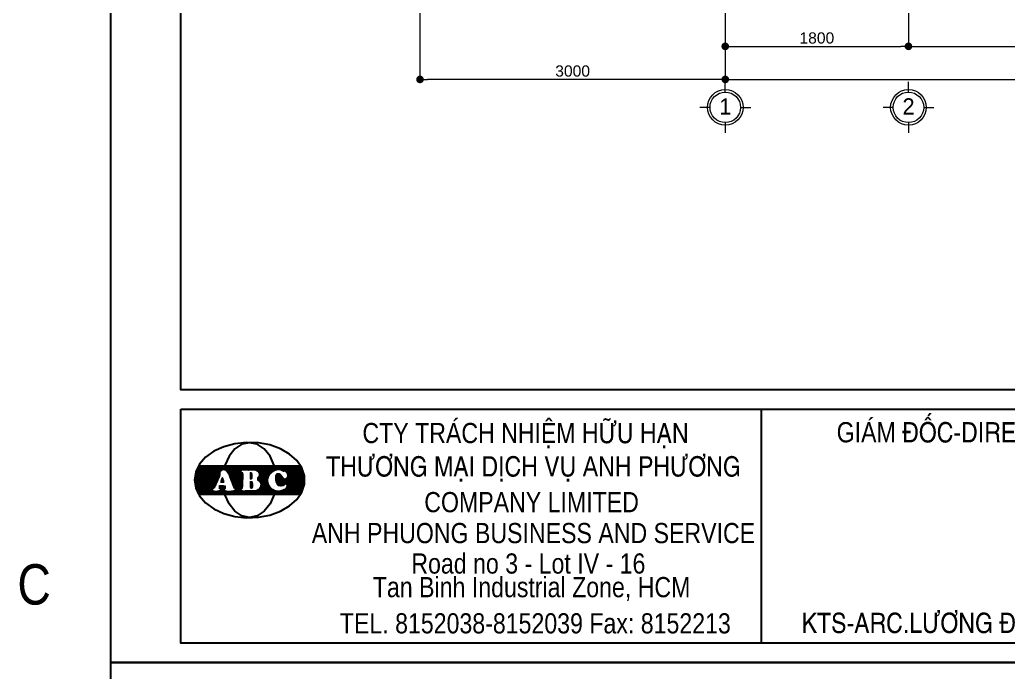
# Model space of a CAD drawing. Header units: millimetres. Extents: x -257631 to 60726, y -119421 to -4977.
# Drawn here: x -257631 to -238203, y -43315 to -30483 of the extents above; entities that cross this region are included whole.
import ezdxf
from ezdxf.enums import TextEntityAlignment as Align

# ---------------------------------------------------------------- set-up
doc = ezdxf.new("R2010")
doc.units = ezdxf.units.MM
doc.header["$LTSCALE"] = 400
doc.header["$MEASUREMENT"] = 0
doc.header["$PDMODE"] = 35
for name, color, linetype in [('DIM', 144, 'Continuous'), ('HACTH', 8, 'Continuous'), ('KHUNG', 5, 'Continuous'), ('net 2', 7, 'Continuous'), ('THAY', 7, 'Continuous'), ('VTH-TRUC', 1, 'Continuous')]:
    doc.layers.add(name, color=color, linetype=linetype)
doc.styles.add('100_tieude', font='VAVOB.TTF', dxfattribs={"height": 500})
doc.styles.add('VNI-AVO', font='vhelven.ttf', dxfattribs={"height": 220})
doc.styles.add('VNI-HEL-CON', font='vhelvcn.ttf')
doc.dimstyles.new('style-50', dxfattribs={"dimscale": 0, "dimtxt": 2.3, "dimasz": 150, "dimexe": 50, "dimexo": 50, "dimgap": 50, "dimtad": 1, "dimdec": 0, "dimlfac": 0.5, "dimzin": 9, "dimtxsty": 'VNI-AVO', "dimblk": 'DOT', "dimcen": 0, "dimdle": 150, "dimclrd": 146, "dimclre": 146, "dimclrt": 7, "dimadec": 0, "dimazin": 0, "dimtfac": 1, "dimtdec": 0, "dimtix": 1, "dimtmove": 2, "dimatfit": 3, "dimfxl": 0, "dimlwd": 13, "dimlwe": 13, "dimarcsym": 0})

# ---------------------------------------------------------------- blocks, each defined once
blk = doc.blocks.new('TRUC')
at = {"layer": 'KHUNG', "lineweight": 20}
blk.add_circle((0, -500), 300, dxfattribs=at)
at = {"layer": 'VTH-TRUC', "color": 2, "lineweight": 20}
for p, q in [((0, -200), (0, 0)), ((-300, -500), (-500, -500)), ((300, -500), (500, -500)), ((0, -800), (0, -1000))]:
    blk.add_line(p, q, dxfattribs=at)
blk.add_circle((0, -500), 350, dxfattribs=at)
at = {"layer": 'VTH-TRUC', "color": 7, "style": '100_tieude'}
blk.add_attdef('A', text='', height=320, dxfattribs=at).set_placement((2, -482), align=Align.MIDDLE_CENTER)
blk = doc.blocks.new('_Dot')
at = {"color": 0, "linetype": 'ByBlock', "lineweight": -2}
blk.add_line((-0.5, 0), (-1, 0), dxfattribs=at)
at = {"color": 0, "linetype": 'ByBlock', "lineweight": 100, "const_width": 0.5}
blk.add_lwpolyline([(-0.25, 0, 1), (0.25, 0, 1)], format="xyb", close=True, dxfattribs=at)
blk = doc.blocks.new('*D33')
at = {"layer": 'Defpoints', "color": 0}
for p in [(-21383, 109083), (-15383, 109133), (-21383, 107033)]:
    blk.add_point(p, dxfattribs=at)
at = {"layer": 'DIM', "color": 146, "lineweight": 13}
for p, q in [((-21383, 109033), (-21383, 106983)), ((-15383, 109083), (-15383, 106983)), ((-15533, 107033), (-21233, 107033))]:
    blk.add_line(p, q, dxfattribs=at)
at = {"layer": 'DIM', "color": 146, "lineweight": 13, "xscale": 150, "yscale": 150, "zscale": 150}
for p, rotation in [((-21383, 107033), 179.9999999999899), ((-15383, 107033), 359.9999999999899)]:
    blk.add_blockref('_Dot', p, dxfattribs=dict(at, rotation=rotation))
at = {"layer": 'DIM', "color": 7, "insert": (-18383, 107197), "char_height": 220, "attachment_point": 5, "style": 'VNI-AVO'}
blk.add_mtext('3000', dxfattribs=at)
blk = doc.blocks.new('*D31')
at = {"layer": 'Defpoints', "color": 0}
for p in [(-15383, 109133), (16617, 109134), (16617, 107033)]:
    blk.add_point(p, dxfattribs=at)
at = {"layer": 'DIM', "color": 146, "lineweight": 13}
for p, q in [((-15383, 109083), (-15383, 106983)), ((16617, 109084), (16617, 106983)), ((-15233, 107033), (16467, 107033))]:
    blk.add_line(p, q, dxfattribs=at)
at = {"layer": 'DIM', "color": 146, "lineweight": 13, "xscale": 150, "yscale": 150, "zscale": 150}
for p, rotation in [((-15383, 107033), 179.9999999999899), ((16617, 107033), 359.9999999999899)]:
    blk.add_blockref('_Dot', p, dxfattribs=dict(at, rotation=rotation))
at = {"layer": 'DIM', "color": 7, "insert": (617, 107197), "char_height": 220, "attachment_point": 5, "style": 'VNI-AVO'}
blk.add_mtext('16000', dxfattribs=at)
blk = doc.blocks.new('*D28')
at = {"layer": 'Defpoints', "color": 0}
for p in [(-11783, 109133), (-2583, 109083), (-2583, 107683)]:
    blk.add_point(p, dxfattribs=at)
at = {"layer": 'DIM', "color": 146, "lineweight": 13}
for p, q in [((-11783, 109083), (-11783, 107633)), ((-2583, 109033), (-2583, 107633)), ((-11633, 107683), (-2733, 107683))]:
    blk.add_line(p, q, dxfattribs=at)
at = {"layer": 'DIM', "color": 146, "lineweight": 13, "xscale": 150, "yscale": 150, "zscale": 150}
for p, rotation in [((-11783, 107683), 179.9999999999899), ((-2583, 107683), 359.9999999999899)]:
    blk.add_blockref('_Dot', p, dxfattribs=dict(at, rotation=rotation))
at = {"layer": 'DIM', "color": 7, "insert": (-7183, 107847), "char_height": 220, "attachment_point": 5, "style": 'VNI-AVO'}
blk.add_mtext('4600', dxfattribs=at)
blk = doc.blocks.new('*D26')
at = {"layer": 'Defpoints', "color": 0}
for p in [(-15383, 109133), (-11783, 109133), (-11783, 107683)]:
    blk.add_point(p, dxfattribs=at)
at = {"layer": 'DIM', "color": 146, "lineweight": 13}
for p, q in [((-15383, 109083), (-15383, 107633)), ((-11783, 109083), (-11783, 107633)), ((-15233, 107683), (-11933, 107683))]:
    blk.add_line(p, q, dxfattribs=at)
at = {"layer": 'DIM', "color": 146, "lineweight": 13, "xscale": 150, "yscale": 150, "zscale": 150}
for p, rotation in [((-15383, 107683), 179.9999999999899), ((-11783, 107683), 359.9999999999899)]:
    blk.add_blockref('_Dot', p, dxfattribs=dict(at, rotation=rotation))
at = {"layer": 'DIM', "color": 7, "insert": (-13583, 107847), "char_height": 220, "attachment_point": 5, "style": 'VNI-AVO'}
blk.add_mtext('1800', dxfattribs=at)
blk = doc.blocks.new('*X2')
at = {"color": 0}
for p, q in [((195.95, 214.7), (234.07, 214.7)), ((196.01, 214.8), (234.01, 214.8)), ((196.06, 214.9), (233.96, 214.9)), ((196.12, 215), (233.9, 215)), ((196.19, 215.1), (233.83, 215.1)), ((196.25, 215.2), (233.77, 215.2)), ((196.32, 215.3), (233.7, 215.3)), ((196.39, 215.4), (233.63, 215.4)), ((196.46, 215.5), (233.56, 215.5)), ((194.99, 211.5), (203.88, 211.5)), ((195, 211.6), (203.93, 211.6)), ((195.01, 211.7), (203.98, 211.7)), ((195.02, 211.8), (204.03, 211.8)), ((195.03, 211.9), (204.08, 211.9)), ((195.05, 212), (204.13, 212)), ((195.06, 212.1), (204.18, 212.1)), ((195.08, 212.2), (204.23, 212.2)), ((195.09, 212.3), (204.28, 212.3)), ((195.11, 212.4), (204.33, 212.4)), ((195.13, 212.5), (204.38, 212.5)), ((195.15, 212.6), (204.39, 212.6)), ((195.18, 212.7), (204.41, 212.7)), ((195.2, 212.8), (204.43, 212.8)), ((195.23, 212.9), (204.45, 212.9)), ((195.25, 213), (204.46, 213)), ((195.28, 213.1), (204.48, 213.1)), ((195.31, 213.2), (204.51, 213.2)), ((195.34, 213.3), (204.5, 213.3)), ((195.38, 213.4), (204.48, 213.4)), ((195.41, 213.5), (204.46, 213.5)), ((195.45, 213.6), (204.46, 213.6)), ((195.48, 213.7), (204.5, 213.7)), ((195.52, 213.8), (204.55, 213.8)), ((195.56, 213.9), (204.59, 213.9)), ((195.6, 214), (204.69, 214)), ((195.65, 214.1), (204.8, 214.1)), ((195.69, 214.2), (204.98, 214.2)), ((195.74, 214.3), (205.31, 214.3)), ((195.79, 214.4), (234.23, 214.4)), ((195.84, 214.5), (234.18, 214.5)), ((195.89, 214.6), (234.13, 214.6)), ((204.91, 211.5), (205.31, 211.5)), ((205.07, 211.6), (205.23, 211.6)), ((205.94, 214.3), (224.91, 214.3)), ((206.27, 214.2), (212.19, 214.2)), ((206.43, 214.1), (212.09, 214.1)), ((206.55, 214), (212.07, 214)), ((206.64, 213.9), (212.05, 213.9)), ((206.72, 213.8), (212.03, 213.8)), ((206.81, 213.7), (212, 213.7)), ((206.89, 213.6), (212.04, 213.6)), ((206.98, 213.5), (212.1, 213.5)), ((207.05, 213.4), (212.22, 213.4)), ((207.12, 213.3), (212.41, 213.3)), ((207.19, 213.2), (212.54, 213.2)), ((207.26, 213.1), (212.61, 213.1)), ((207.33, 213), (212.65, 213)), ((207.37, 212.9), (212.69, 212.9)), ((207.41, 212.8), (212.73, 212.8)), ((207.45, 212.7), (212.77, 212.7)), ((207.49, 212.6), (212.77, 212.6)), ((207.53, 212.5), (212.77, 212.5)), ((207.57, 212.4), (212.77, 212.4)), ((207.61, 212.3), (212.77, 212.3)), ((207.65, 212.2), (212.77, 212.2)), ((207.7, 212.1), (212.77, 212.1)), ((207.74, 212), (212.77, 212)), ((207.78, 211.9), (212.77, 211.9)), ((207.82, 211.8), (212.76, 211.8)), ((207.86, 211.7), (212.76, 211.7)), ((207.9, 211.6), (212.75, 211.6)), ((207.94, 211.5), (212.75, 211.5)), ((214.51, 214.2), (214.64, 214.2)), ((215.1, 213.1), (215.85, 213.1)), ((215.1, 212.1), (216.09, 212.1)), ((215.1, 212), (216.09, 212)), ((215.1, 211.9), (216.08, 211.9)), ((215.1, 211.8), (216.05, 211.8)), ((215.1, 211.7), (216.02, 211.7)), ((215.1, 211.6), (215.98, 211.6)), ((215.1, 211.5), (215.83, 211.5)), ((215.11, 213), (215.9, 213)), ((215.11, 212.5), (216.07, 212.5)), ((215.11, 212.4), (216.09, 212.4)), ((215.11, 212.3), (216.1, 212.3)), ((215.11, 212.2), (216.1, 212.2)), ((215.12, 212.9), (215.95, 212.9)), ((215.12, 212.8), (216, 212.8)), ((215.12, 212.7), (216.04, 212.7)), ((215.12, 212.6), (216.05, 212.6)), ((215.25, 213.2), (215.64, 213.2)), ((217.19, 214.2), (224.42, 214.2)), ((217.44, 214.1), (224.14, 214.1)), ((217.68, 214), (223.91, 214)), ((217.81, 211.5), (221.82, 211.5)), ((217.83, 213.9), (223.71, 213.9)), ((217.95, 211.6), (221.84, 211.6)), ((217.97, 213.8), (223.53, 213.8)), ((218.06, 211.7), (221.85, 211.7)), ((218.09, 213.7), (223.38, 213.7)), ((218.12, 211.8), (221.88, 211.8)), ((218.15, 213.6), (223.22, 213.6)), ((218.18, 211.9), (221.91, 211.9)), ((218.21, 213.5), (223.1, 213.5)), ((218.23, 212), (221.95, 212)), ((218.28, 213.4), (222.98, 213.4)), ((218.28, 212.1), (221.99, 212.1)), ((218.33, 213.3), (222.86, 213.3)), ((218.33, 212.2), (222.04, 212.2)), ((218.35, 213.2), (222.75, 213.2)), ((218.36, 213.1), (222.66, 213.1)), ((218.37, 212.3), (222.08, 212.3)), ((218.38, 213), (222.57, 213)), ((218.4, 212.9), (222.48, 212.9)), ((218.41, 212.8), (222.41, 212.8)), ((218.41, 212.7), (222.33, 212.7)), ((218.41, 212.4), (222.13, 212.4)), ((218.42, 212.6), (222.26, 212.6)), ((218.43, 212.5), (222.19, 212.5)), ((224.31, 211.8), (227.07, 211.8)), ((224.31, 211.7), (227.15, 211.7)), ((224.31, 211.6), (227.24, 211.6)), ((224.31, 211.5), (227.35, 211.5)), ((224.32, 212), (226.93, 212)), ((224.32, 211.9), (227, 211.9)), ((224.34, 212.1), (226.85, 212.1)), ((224.37, 212.2), (226.78, 212.2)), ((224.4, 212.3), (226.7, 212.3)), ((224.44, 212.4), (226.62, 212.4)), ((224.5, 212.5), (226.53, 212.5)), ((224.57, 212.6), (226.42, 212.6)), ((224.67, 212.7), (226.29, 212.7)), ((224.79, 212.8), (226.12, 212.8)), ((224.94, 212.9), (225.88, 212.9)), ((226.21, 214.3), (234.28, 214.3)), ((226.5, 214.2), (234.32, 214.2)), ((226.76, 214.1), (234.37, 214.1)), ((227.03, 214), (234.41, 214)), ((227.25, 213.9), (227.54, 213.9)), ((227.95, 213.9), (234.46, 213.9)), ((228.12, 213.8), (234.5, 213.8)), ((228.22, 213.7), (234.54, 213.7)), ((228.31, 213.6), (234.57, 213.6)), ((228.38, 213.5), (234.61, 213.5)), ((228.39, 211.5), (235.03, 211.5)), ((228.44, 213.4), (234.64, 213.4)), ((228.48, 211.6), (235.02, 211.6)), ((228.49, 213.3), (234.68, 213.3)), ((228.53, 213.2), (234.71, 213.2)), ((228.55, 211.7), (235.01, 211.7)), ((228.56, 213.1), (234.74, 213.1)), ((228.6, 213), (234.77, 213)), ((228.61, 211.8), (235, 211.8)), ((228.63, 212.9), (234.79, 212.9)), ((228.63, 211.9), (234.99, 211.9)), ((228.64, 212.8), (234.82, 212.8)), ((228.65, 212.7), (234.84, 212.7)), ((228.65, 212), (234.97, 212)), ((228.67, 212.6), (234.87, 212.6)), ((228.68, 212.5), (234.89, 212.5)), ((228.68, 212.4), (234.91, 212.4)), ((228.68, 212.3), (234.93, 212.3)), ((228.68, 212.1), (234.96, 212.1)), ((228.69, 212.2), (234.94, 212.2)), ((194.97, 211.2), (203.73, 211.2)), ((194.97, 211.1), (203.68, 211.1)), ((194.97, 211), (203.63, 211)), ((194.97, 210.9), (203.58, 210.9)), ((194.97, 210.8), (203.53, 210.8)), ((194.97, 210.7), (203.48, 210.7)), ((194.98, 211.4), (203.83, 211.4)), ((194.98, 211.3), (203.78, 211.3)), ((194.98, 210.6), (203.43, 210.6)), ((194.98, 210.5), (203.38, 210.5)), ((194.99, 210.4), (203.33, 210.4)), ((194.99, 210.3), (203.28, 210.3)), ((195, 210.2), (203.23, 210.2)), ((195.01, 210.1), (203.18, 210.1)), ((195.02, 210), (203.13, 210)), ((195.04, 209.9), (203.08, 209.9)), ((195.05, 209.8), (203.03, 209.8)), ((195.07, 209.7), (202.98, 209.7)), ((195.08, 209.6), (202.93, 209.6)), ((195.1, 209.5), (202.88, 209.5)), ((195.12, 209.4), (202.83, 209.4)), ((195.14, 209.3), (202.78, 209.3)), ((195.16, 209.2), (202.73, 209.2)), ((195.19, 209.1), (202.68, 209.1)), ((195.21, 209), (202.63, 209)), ((195.24, 208.9), (202.58, 208.9)), ((195.26, 208.8), (202.51, 208.8)), ((195.29, 208.7), (202.41, 208.7)), ((195.32, 208.6), (202.31, 208.6)), ((195.35, 208.5), (202.21, 208.5)), ((195.39, 208.4), (202.11, 208.4)), ((195.42, 208.3), (201.87, 208.3)), ((203.86, 208.6), (206.38, 208.6)), ((203.86, 208.5), (206.34, 208.5)), ((203.87, 208.7), (206.37, 208.7)), ((203.87, 208.4), (206.25, 208.4)), ((203.88, 208.8), (206.35, 208.8)), ((203.89, 208.9), (206.1, 208.9)), ((204.09, 209), (205.54, 209)), ((204.17, 208.3), (206.16, 208.3)), ((204.47, 210.5), (205.82, 210.5)), ((204.47, 210.4), (205.84, 210.4)), ((204.48, 210.6), (205.81, 210.6)), ((204.5, 210.3), (205.84, 210.3)), ((204.53, 210.7), (205.78, 210.7)), ((204.57, 210.8), (205.72, 210.8)), ((204.62, 210.9), (205.66, 210.9)), ((204.66, 211), (205.6, 211)), ((204.71, 211.1), (205.54, 211.1)), ((204.76, 211.2), (205.49, 211.2)), ((204.8, 211.3), (205.44, 211.3)), ((204.85, 211.4), (205.39, 211.4)), ((207.98, 211.4), (212.75, 211.4)), ((208.02, 211.3), (212.74, 211.3)), ((208.06, 211.2), (212.74, 211.2)), ((208.1, 211.1), (212.74, 211.1)), ((208.14, 211), (212.73, 211)), ((208.18, 210.9), (212.73, 210.9)), ((208.23, 210.8), (212.73, 210.8)), ((208.27, 210.7), (212.72, 210.7)), ((208.31, 210.6), (212.72, 210.6)), ((208.36, 210.5), (212.72, 210.5)), ((208.4, 210.4), (212.71, 210.4)), ((208.44, 210.3), (212.71, 210.3)), ((208.49, 210.2), (212.71, 210.2)), ((208.53, 210.1), (212.7, 210.1)), ((208.57, 210), (212.7, 210)), ((208.62, 209.9), (212.7, 209.9)), ((208.66, 209.8), (212.69, 209.8)), ((208.7, 209.7), (212.69, 209.7)), ((208.75, 209.6), (212.68, 209.6)), ((208.79, 209.5), (212.67, 209.5)), ((208.84, 209.4), (212.67, 209.4)), ((208.88, 209.3), (212.66, 209.3)), ((208.92, 209.2), (212.65, 209.2)), ((208.97, 209.1), (212.65, 209.1)), ((209.01, 209), (212.64, 209)), ((209.05, 208.9), (212.62, 208.9)), ((209.1, 208.8), (212.6, 208.8)), ((209.14, 208.7), (212.58, 208.7)), ((209.18, 208.6), (212.56, 208.6)), ((209.23, 208.5), (212.48, 208.5)), ((209.49, 208.4), (212.39, 208.4)), ((209.7, 208.3), (212.28, 208.3)), ((215.1, 210.1), (216.12, 210.1)), ((215.1, 210), (216.16, 210)), ((215.1, 209.9), (216.19, 209.9)), ((215.1, 209.8), (216.23, 209.8)), ((215.1, 209.7), (216.26, 209.7)), ((215.1, 209.6), (216.27, 209.6)), ((215.1, 209.5), (216.29, 209.5)), ((215.1, 209.4), (216.3, 209.4)), ((215.1, 209.3), (216.31, 209.3)), ((215.1, 209.2), (216.3, 209.2)), ((215.1, 209.1), (216.29, 209.1)), ((215.1, 209), (216.28, 209)), ((215.13, 210.2), (216.02, 210.2)), ((215.13, 208.9), (216.27, 208.9)), ((215.15, 208.8), (216.25, 208.8)), ((215.17, 211.4), (215.67, 211.4)), ((215.18, 210.3), (215.9, 210.3)), ((215.18, 208.7), (216.19, 208.7)), ((215.21, 208.6), (216.13, 208.6)), ((215.28, 208.5), (216.04, 208.5)), ((215.3, 210.4), (215.3, 210.4)), ((215.59, 208.4), (215.74, 208.4)), ((217.74, 211.3), (221.8, 211.3)), ((217.75, 211.2), (221.78, 211.2)), ((217.76, 211.4), (221.81, 211.4)), ((217.82, 211.1), (221.77, 211.1)), ((218.02, 211), (221.75, 211)), ((218.19, 210.9), (221.75, 210.9)), ((218.34, 210.8), (221.75, 210.8)), ((218.44, 210.7), (221.75, 210.7)), ((218.54, 210.6), (221.76, 210.6)), ((218.59, 208.3), (222.89, 208.3)), ((218.64, 210.5), (221.76, 210.5)), ((218.66, 208.4), (222.76, 208.4)), ((218.73, 210.4), (221.77, 210.4)), ((218.73, 208.5), (222.67, 208.5)), ((218.77, 210.3), (221.79, 210.3)), ((218.81, 208.6), (222.59, 208.6)), ((218.82, 210.2), (221.82, 210.2)), ((218.84, 208.7), (222.52, 208.7)), ((218.86, 210.1), (221.84, 210.1)), ((218.86, 208.8), (222.44, 208.8)), ((218.88, 208.9), (222.37, 208.9)), ((218.91, 210), (221.86, 210)), ((218.91, 209), (222.29, 209)), ((218.93, 209.1), (222.22, 209.1)), ((218.95, 209.9), (221.88, 209.9)), ((218.95, 209.3), (222.11, 209.3)), ((218.95, 209.2), (222.15, 209.2)), ((218.96, 209.6), (221.99, 209.6)), ((218.96, 209.5), (222.03, 209.5)), ((218.96, 209.4), (222.07, 209.4)), ((218.97, 209.8), (221.91, 209.8)), ((218.97, 209.7), (221.94, 209.7)), ((224.31, 211.4), (227.47, 211.4)), ((224.31, 211.3), (227.64, 211.3)), ((224.31, 211.2), (235.04, 211.2)), ((224.33, 211.1), (235.05, 211.1)), ((224.36, 211), (235.05, 211)), ((224.38, 210.9), (235.05, 210.9)), ((224.4, 210.8), (235.05, 210.8)), ((224.42, 210.7), (235.05, 210.7)), ((224.47, 210.6), (235.04, 210.6)), ((224.51, 210.5), (235.04, 210.5)), ((224.56, 210.4), (235.03, 210.4)), ((224.6, 210.3), (235.02, 210.3)), ((224.64, 210.2), (235.02, 210.2)), ((224.68, 210.1), (235.01, 210.1)), ((224.74, 210), (235, 210)), ((224.81, 209.9), (234.98, 209.9)), ((224.88, 209.8), (234.97, 209.8)), ((224.95, 209.7), (227.98, 209.7)), ((225.07, 209.6), (227.83, 209.6)), ((225.19, 209.5), (227.69, 209.5)), ((225.32, 209.4), (227.52, 209.4)), ((225.46, 209.3), (227.34, 209.3)), ((225.7, 209.2), (227.15, 209.2)), ((226.2, 209.1), (226.47, 209.1)), ((228.01, 211.3), (235.04, 211.3)), ((228.2, 208.3), (234.6, 208.3)), ((228.25, 211.4), (235.03, 211.4)), ((228.25, 208.4), (234.63, 208.4)), ((228.3, 209.7), (234.95, 209.7)), ((228.31, 208.5), (234.66, 208.5)), ((228.35, 208.6), (234.7, 208.6)), ((228.38, 209.6), (234.94, 209.6)), ((228.39, 208.7), (234.73, 208.7)), ((228.43, 209.5), (234.92, 209.5)), ((228.43, 208.8), (234.76, 208.8)), ((228.47, 208.9), (234.78, 208.9)), ((228.48, 209.4), (234.9, 209.4)), ((228.48, 209), (234.81, 209)), ((228.5, 209.3), (234.88, 209.3)), ((228.5, 209.2), (234.86, 209.2)), ((228.5, 209.1), (234.83, 209.1)), ((195.46, 208.2), (201.69, 208.2)), ((195.5, 208.1), (201.56, 208.1)), ((195.54, 208), (201.55, 208)), ((195.58, 207.9), (201.54, 207.9)), ((195.62, 207.8), (201.53, 207.8)), ((195.67, 207.7), (201.54, 207.7)), ((195.71, 207.6), (201.59, 207.6)), ((195.76, 207.5), (201.64, 207.5)), ((195.81, 207.4), (201.77, 207.4)), ((195.86, 207.3), (202.31, 207.3)), ((195.91, 207.2), (234.1, 207.2)), ((195.97, 207.1), (234.05, 207.1)), ((196.03, 207), (233.99, 207)), ((196.09, 206.9), (233.93, 206.9)), ((196.15, 206.8), (233.87, 206.8)), ((196.21, 206.7), (233.81, 206.7)), ((196.28, 206.6), (233.74, 206.6)), ((196.34, 206.5), (233.68, 206.5)), ((196.41, 206.4), (233.61, 206.4)), ((196.49, 206.3), (233.53, 206.3)), ((203.32, 207.3), (206.6, 207.3)), ((203.89, 207.4), (206.25, 207.4)), ((204.18, 207.5), (206.12, 207.5)), ((204.27, 208.2), (206.02, 208.2)), ((204.3, 207.6), (206.03, 207.6)), ((204.35, 208.1), (205.89, 208.1)), ((204.41, 208), (205.87, 208)), ((204.41, 207.7), (205.94, 207.7)), ((204.43, 207.9), (205.87, 207.9)), ((204.44, 207.8), (205.87, 207.8)), ((208.42, 207.3), (234.16, 207.3)), ((209.21, 207.4), (212.44, 207.4)), ((209.45, 207.5), (212.17, 207.5)), ((209.66, 207.6), (212.06, 207.6)), ((209.76, 207.7), (212.02, 207.7)), ((209.86, 208.2), (212.13, 208.2)), ((209.86, 207.8), (212.01, 207.8)), ((209.91, 208.1), (212.06, 208.1)), ((209.91, 208), (212.02, 208)), ((209.91, 207.9), (212, 207.9)), ((213.37, 207.4), (224.62, 207.4)), ((217.47, 207.5), (224.23, 207.5)), ((217.69, 207.6), (223.96, 207.6)), ((217.89, 207.7), (223.78, 207.7)), ((218.07, 207.8), (223.6, 207.8)), ((218.2, 207.9), (223.42, 207.9)), ((218.34, 208), (223.26, 208)), ((218.44, 208.1), (223.14, 208.1)), ((218.51, 208.2), (223.01, 208.2)), ((226.21, 207.4), (234.21, 207.4)), ((226.62, 207.5), (234.26, 207.5)), ((226.93, 207.6), (234.31, 207.6)), ((227.18, 207.7), (234.35, 207.7)), ((227.42, 207.8), (234.4, 207.8)), ((227.73, 207.9), (234.44, 207.9)), ((227.91, 208), (234.48, 208)), ((228.03, 208.1), (234.52, 208.1)), ((228.12, 208.2), (234.56, 208.2))]:
    blk.add_line(p, q, dxfattribs=at)
blk = doc.blocks.new('LOGOABC1')
at = {"linetype": 'Continuous'}
for points in [[(-87.65, 0, 0), (-86.63, -5.75, 0), (-83.6, -11.24, 0), (-78.72, -16.2, 0), (-72.2, -20.4, 0), (-64.35, -23.65, 0), (-55.55, -25.79, 0), (-46.2, -26.73, 0), (-36.74, -26.42, 0), (-27.6, -24.87, 0), (-19.23, -22.16, 0), (-12.01, -18.41, 0), (-6.27, -13.8, 0), (-2.29, -8.55, 0), (-0.26, -2.89, 0), (-0.26, 2.89, 0), (-2.29, 8.55, 0), (-6.27, 13.8, 0), (-12.01, 18.41, 0), (-19.23, 22.16, 0), (-27.6, 24.87, 0), (-36.74, 26.42, 0), (-46.2, 26.73, 0), (-55.55, 25.79, 0), (-64.35, 23.65, 0), (-72.2, 20.4, 0), (-78.72, 16.2, 0), (-83.6, 11.24, 0), (-86.63, 5.75, 0), (-87.65, 0, 0)], [(-24.28, 10.23, 0), (-27.51, 16.87, 0), (-32.11, 22.06, 0), (-37.71, 25.36, 0), (-43.83, 26.49, 0), (-49.94, 25.36, 0), (-55.54, 22.06, 0), (-60.14, 16.87, 0), (-63.37, 10.23, 0)], [(-24.28, -10.23, 0), (-27.51, -16.87, 0), (-32.11, -22.06, 0), (-37.71, -25.36, 0), (-43.83, -26.49, 0), (-49.94, -25.36, 0), (-55.54, -22.06, 0), (-60.14, -16.87, 0), (-63.37, -10.23, 0)]]:
    blk.add_polyline3d(points, dxfattribs=at)
at = {"xscale": 2.186912887836101, "yscale": 2.186912887836101, "zscale": 2.186912887836101}
blk.add_blockref('*X2', (-514.03, -461.26), dxfattribs=at)

msp = doc.modelspace()

# ---------------------------------------------------------------- linework, layer by layer
at = {"layer": 'HACTH'}
for points in [[(-255845.5, -43125.1), (-203083.6, -43125.1), (-203083.6, -4977.1), (-255845.5, -4977.1)], [(-255845.5, -81273.1), (-203083.6, -81273.1), (-203083.6, -43125.1), (-255845.5, -43125.1)]]:
    msp.add_lwpolyline(points, close=True, dxfattribs=at)
at = {"layer": 'KHUNG'}
msp.add_line((-243052.2, -42745.6), (-243052.2, -38142.2), dxfattribs=at)
for points in [[(-254468.7, -5356.7), (-203463.2, -5356.7), (-203463.2, -37762.6), (-254468.7, -37762.6)], [(-254468.7, -38142.2), (-203463.2, -38142.2), (-203463.2, -42745.6), (-254468.7, -42745.6)]]:
    msp.add_lwpolyline(points, close=True, dxfattribs=at)
msp.add_lwpolyline([(-203463.2, -38142.2), (-203463.2, -42745.6), (-254468.7, -42745.6), (-254468.7, -38142.2)], dxfattribs=at)

# ---------------------------------------------------------------- block references
at = {"layer": 'net 2', "linetype": 'Continuous'}
for p, values in [((-243764.7, -31706.1), {'A': '1'}), ((-240164.7, -31706.1), {'A': '2'})]:
    msp.add_blockref('TRUC', p, dxfattribs=at).add_auto_attribs(values)
at = {"layer": 'THAY', "xscale": 24.74093067678041, "yscale": 27.72690506858635, "zscale": 24.74093067655164}
msp.add_blockref('LOGOABC1', (-252030.4, -39535), dxfattribs=at)

# ---------------------------------------------------------------- texts
at = {"style": 'VNI-HEL-CON'}
for s, p in [('GIAÙM ÑOÁC-DIRECTOR', (-239169.7, -38793.6)), ('CTY TRAÙCH NHIEÄM HÖÕU HAÏN', (-247691, -38809)), ('THÖÔNG MAÏI DÒCH VUÏ ANH PHÖÔNG', (-247534.8, -39464.8)), ('COMPANY LIMITED', (-247571.6, -40168.2)), ('ANH PHUONG BUSINESS AND SERVICE', (-247534.8, -40776.3)), ('Road no 3 - Lot IV - 16 ', (-247571.6, -41374.9)), ('Tan Binh Industrial Zone, HCM', (-247571.6, -41839.7)), ('TEL. 8152038-8152039 Fax: 8152213', (-247498, -42551.3)), ('KTS-ARC.LÖÔNG ÑÖÙC MINH', (-239169.7, -42542))]:
    msp.add_text(s, height=396.889, dxfattribs=at).set_placement(p, align=Align.CENTER)
msp.add_text('C', height=793.8, dxfattribs=at).set_placement((-257677.1, -41984.2))

# ---------------------------------------------------------------- dimensions: what is measured, and where the dimension line sits
at = {"layer": 'DIM'}
for base, p1, p2, picture, middle in [((-249764.7, -31656.1), (-243764.7, -29556.1), (-249764.7, -29606.1), '*D33', (-246764.7, -31493)), ((-211764.7, -31656.1), (-243764.7, -29556.1), (-211764.7, -29555.6), '*D31', (-227764.7, -31493)), ((-240164.7, -31006.1), (-243764.7, -29556.1), (-240164.7, -29556.1), '*D26', (-241964.7, -30843)), ((-230964.7, -31006.1), (-240164.7, -29556.1), (-230964.7, -29606.1), '*D28', (-235564.7, -30843))]:
    dim = msp.add_linear_dim(base=base, p1=p1, p2=p2, dimstyle='style-50', override={"dimscale": 1}, dxfattribs=at)
    dim.commit()
    dim.dimension.update_dxf_attribs({"geometry": picture, "text_midpoint": middle, "insert": (-228381.8, -138689.6)})

doc.saveas('drawing.dxf')
